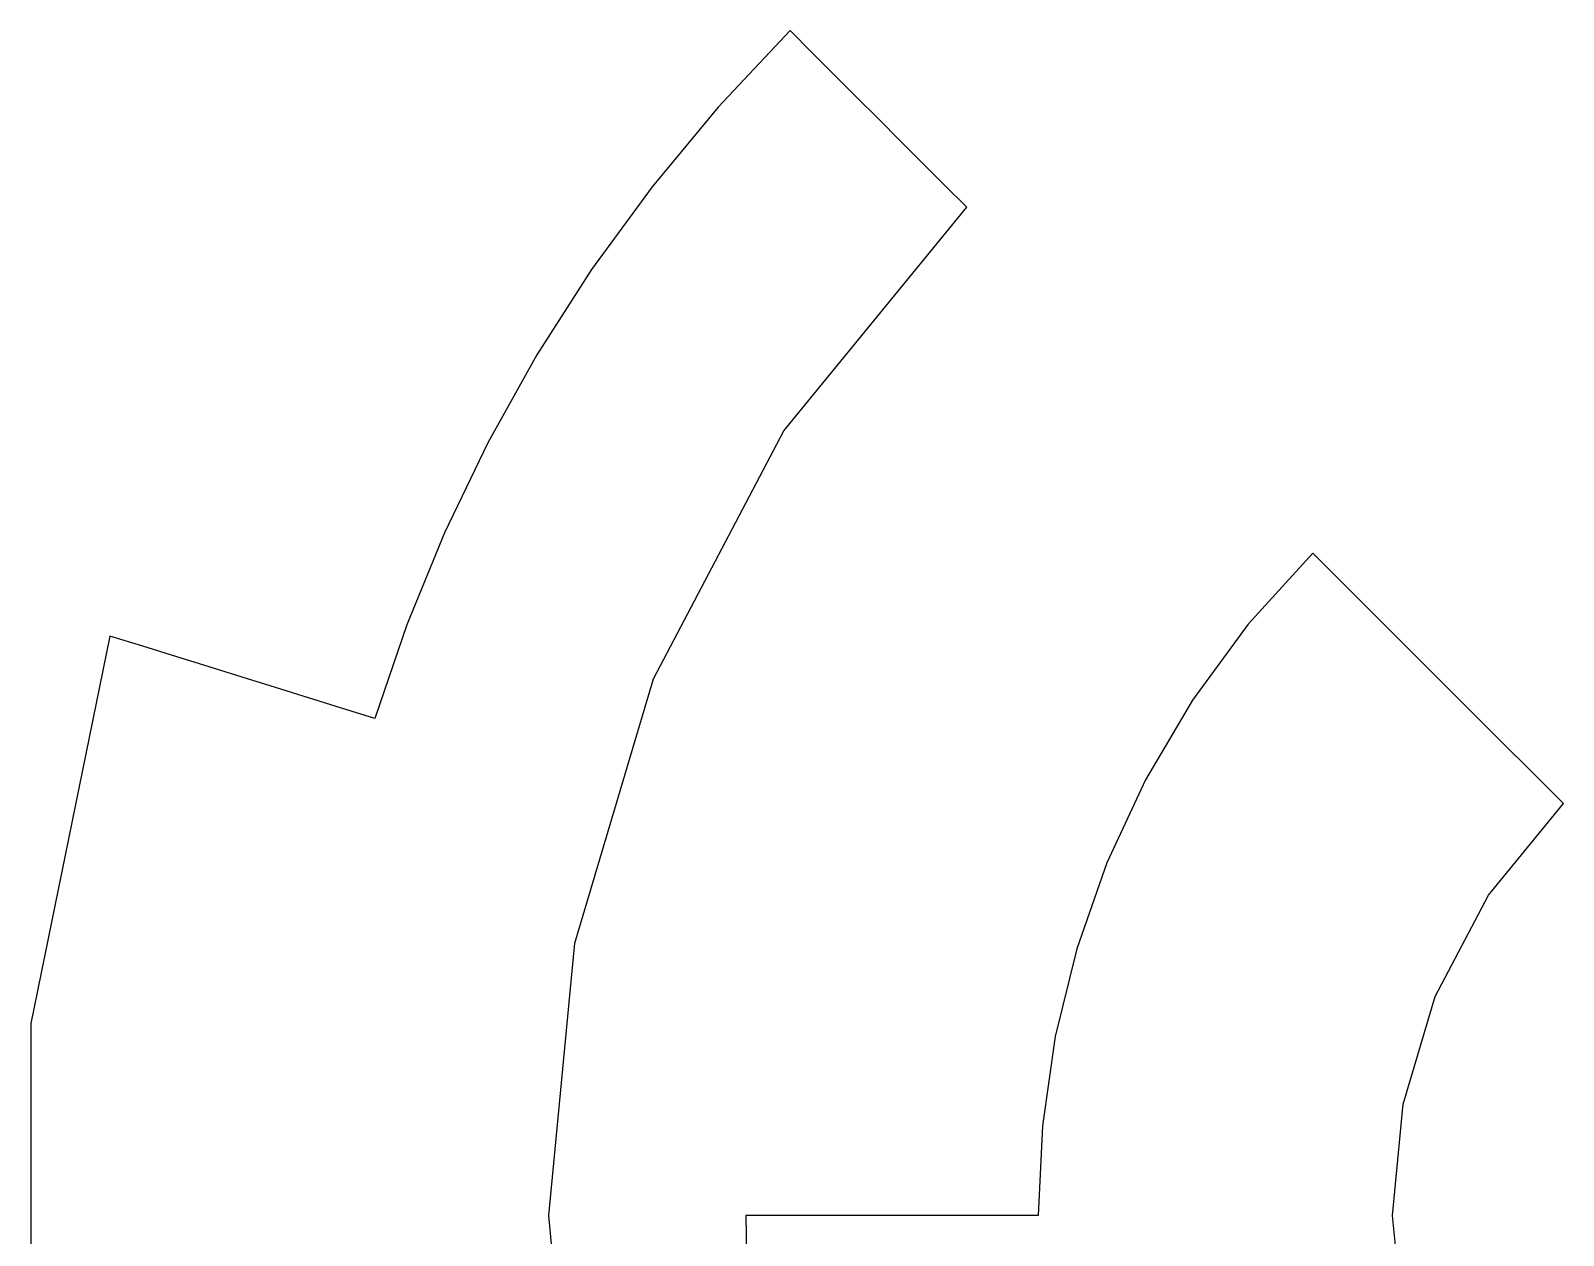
# Model space of a CAD drawing. Extents: x 0 to 101, y 6 to 122.
# Drawn here: x 0.25 to 40.97, y 57.06 to 89.07 of the extents above; entities that cross this region are included whole.
import ezdxf

# ---------------------------------------------------------------- set-up
doc = ezdxf.new("R2010")
doc.units = 0

msp = doc.modelspace()

# ---------------------------------------------------------------- linework, layer by layer
at = {"layer": 'Layer 1', "color": 4}
for p, q in [((20.425832, 89.070042), (18.517159, 87.03937)), ((21.012325, 88.483549), (20.425832, 89.070042)), ((21.598818, 87.897056), (21.012325, 88.483549)), ((22.185311, 87.310563), (21.598818, 87.897056)), ((22.771804, 86.724069), (22.185311, 87.310563)), ((18.517159, 87.03937), (16.760247, 84.921772)), ((23.358297, 86.137576), (22.771804, 86.724069)), ((23.94479, 85.551083), (23.358297, 86.137576)), ((24.531283, 84.96459), (23.94479, 85.551083)), ((16.760247, 84.921772), (15.154864, 82.724486)), ((25.117776, 84.378097), (24.531283, 84.96459)), ((20.262262, 78.434164), (25.117776, 84.378097)), ((15.154864, 82.724486), (13.700776, 80.454753)), ((13.700776, 80.454753), (12.397749, 78.119813)), ((16.794038, 71.843705), (20.262262, 78.434164)), ((12.397749, 78.119813), (11.245551, 75.726906)), ((11.245551, 75.726906), (10.243948, 73.283273)), ((34.307637, 75.188236), (32.59868, 73.297577)), ((35.139973, 74.355901), (34.307637, 75.188236)), ((35.972308, 73.523566), (35.139973, 74.355901)), ((10.243948, 73.283273), (9.392707, 70.796153)), ((32.59868, 73.297577), (31.117386, 71.282949)), ((36.804644, 72.69123), (35.972308, 73.523566)), ((2.35479, 72.983375), (0.257418, 62.683582)), ((3.23453, 72.709972), (2.35479, 72.983375)), ((4.114269, 72.436569), (3.23453, 72.709972)), ((37.636979, 71.858894), (36.804644, 72.69123)), ((4.994009, 72.163167), (4.114269, 72.436569)), ((5.873749, 71.889764), (4.994009, 72.163167)), ((6.753488, 71.616361), (5.873749, 71.889764)), ((14.713103, 64.822205), (16.794038, 71.843705)), ((38.469312, 71.026562), (37.636979, 71.858894)), ((7.633228, 71.342958), (6.753488, 71.616361)), ((8.512967, 71.069556), (7.633228, 71.342958)), ((31.117386, 71.282949), (29.863814, 69.162083)), ((9.392707, 70.796153), (8.512967, 71.069556)), ((39.301647, 70.194226), (38.469312, 71.026562)), ((40.133983, 69.361891), (39.301647, 70.194226)), ((40.966318, 68.529556), (40.133983, 69.361891)), ((29.863814, 69.162083), (28.83803, 66.952707)), ((38.981904, 66.101118), (40.966318, 68.529556)), ((28.83803, 66.952707), (28.04009, 64.672543)), ((37.564465, 63.409093), (38.981904, 66.101118)), ((14.019458, 57.585153), (14.713103, 64.822205)), ((28.04009, 64.672543), (27.470057, 62.339324)), ((36.714, 60.541306), (37.564465, 63.409093)), ((0.257418, 62.683582), (0.253979, 52.484299)), ((27.470057, 62.339324), (27.127992, 59.970774)), ((36.430513, 57.585579), (36.714, 60.541306)), ((27.127992, 59.970774), (27.013957, 57.584625)), ((14.713103, 50.348035), (14.019458, 57.585153)), ((20.222985, 57.584625), (19.252846, 57.584625)), ((19.252846, 57.584625), (19.269655, 56.532105)), ((21.193124, 57.584625), (20.222985, 57.584625)), ((22.163262, 57.584625), (21.193124, 57.584625)), ((23.133401, 57.584625), (22.163262, 57.584625)), ((24.10354, 57.584625), (23.133401, 57.584625)), ((25.073679, 57.584625), (24.10354, 57.584625)), ((26.043818, 57.584625), (25.073679, 57.584625)), ((27.013957, 57.584625), (26.043818, 57.584625)), ((36.714, 54.62973), (36.430513, 57.585579))]:
    msp.add_line(p, q, dxfattribs=at)

doc.saveas('drawing.dxf')
